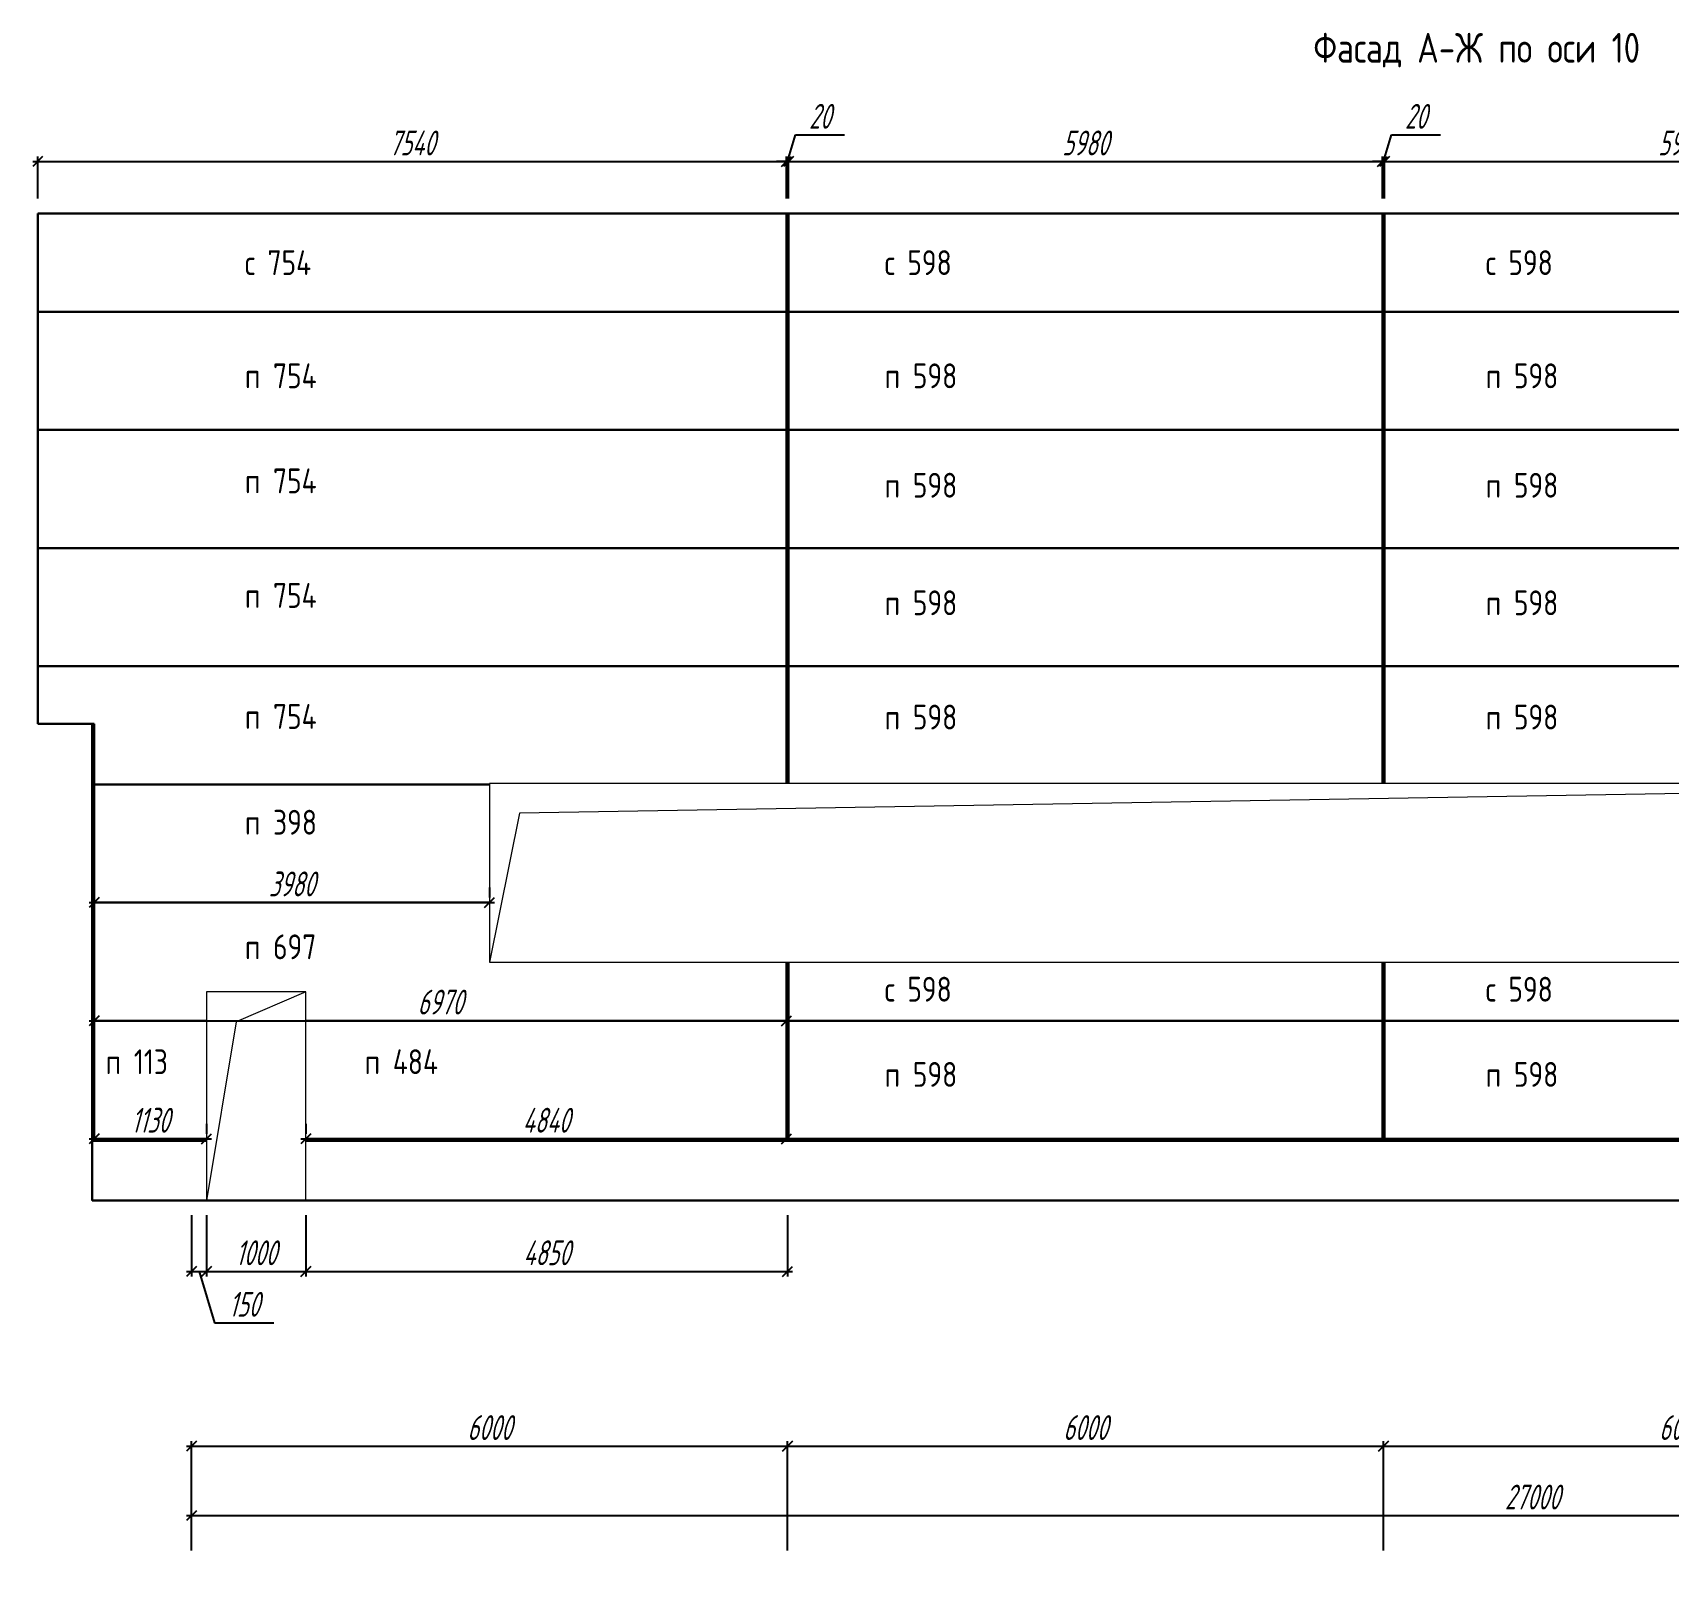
# Model space of a CAD drawing. Header units: millimetres. Extents: x -351329 to 406471, y -253833 to 111767.
# Drawn here: x -127703 to -111234, y -138755 to -123319 of the extents above; entities that cross this region are included whole.
import ezdxf

# ---------------------------------------------------------------- set-up
doc = ezdxf.new("R2010")
doc.units = ezdxf.units.MM
for name, color, linetype, lineweight in [('_Окна_двери', 131, 'Continuous', 15), ('_Оси', 90, 'Continuous', 13), ('_Размеры', 120, 'Continuous', 13), ('_Сендвичи', 230, 'Continuous', 30), ('_Стены', 7, 'Continuous', 30), ('_Текст', 141, 'Continuous', 20), ('выноска', 7, 'Continuous', 13), ('Нумерация', 91, 'Continuous', 30), ('Нумерация 1000', 50, 'Continuous', 35)]:
    doc.layers.add(name, color=color, linetype=linetype, lineweight=lineweight)
doc.styles.add('Museo sans', font='CS_Gost2304.shx')
doc.styles.add('СПДС_размеры', font='spdswin.shx', dxfattribs={"width": 0.8, "oblique": 15})
doc.dimstyles.new('СПДС', dxfattribs={"dimtxt": 2.5, "dimasz": 1, "dimexe": 0.5, "dimexo": 1.5, "dimtad": 1, "dimdec": 0, "dimtxsty": 'СПДС_размеры', "dimblk": 'OBLIQUE', "dimcen": 2.5, "dimdle": 0.5, "dimadec": 8, "dimazin": 0, "dimtfac": 1, "dimtdec": 0, "dimtix": 1, "dimtmove": 0, "dimatfit": 3, "dimfxl": 1, "dimarcsym": 0})

# ---------------------------------------------------------------- blocks, each defined once
blk = doc.blocks.new('_Oblique')
at = {"layer": 'выноска', "color": 0, "lineweight": -2}
blk.add_line((-0.5, -0.5), (0.5, 0.5), dxfattribs=at)
blk = doc.blocks.new('*D325')
at = {"layer": '_Оси', "color": 0, "lineweight": -2, "transparency": 16777216}
for p, q in [((-126153, -138255), (-99053, -138255)), ((-126103, -138605), (-126103, -138205)), ((-99103, -138605), (-99103, -138205))]:
    blk.add_line(p, q, dxfattribs=at)
at = {"layer": 'Defpoints', "color": 0, "transparency": 16777216}
for p in [(-99103, -138255), (-126103, -138755), (-99103, -138755)]:
    blk.add_point(p, dxfattribs=at)
at = {"layer": '_Оси', "color": 0, "lineweight": -2, "transparency": 16777216, "xscale": 100, "yscale": 100, "zscale": 100, "rotation": 180}
blk.add_blockref('_Oblique', (-126103, -138255), dxfattribs=at)
at = {"layer": '_Оси', "color": 0, "lineweight": -2, "transparency": 16777216, "xscale": 100, "yscale": 100, "zscale": 100}
blk.add_blockref('_Oblique', (-99103, -138255), dxfattribs=at)
at = {"layer": '_Оси', "color": 0, "lineweight": 25, "transparency": 16777216, "insert": (-112603, -138067.5), "char_height": 250, "attachment_point": 5, "style": 'СПДС_размеры'}
blk.add_mtext('27000', dxfattribs=at)
blk = doc.blocks.new('*D326')
at = {"layer": '_Оси', "color": 0, "lineweight": -2, "transparency": 16777216}
for p, q in [((-126103, -138605), (-126103, -137505)), ((-120103, -138605), (-120103, -137505)), ((-126153, -137555), (-120053, -137555))]:
    blk.add_line(p, q, dxfattribs=at)
at = {"layer": 'Defpoints', "color": 0, "transparency": 16777216}
for p in [(-120103, -137555), (-126103, -138755), (-120103, -138755)]:
    blk.add_point(p, dxfattribs=at)
at = {"layer": '_Оси', "color": 0, "lineweight": -2, "transparency": 16777216, "xscale": 100, "yscale": 100, "zscale": 100, "rotation": 180}
blk.add_blockref('_Oblique', (-126103, -137555), dxfattribs=at)
at = {"layer": '_Оси', "color": 0, "lineweight": -2, "transparency": 16777216, "xscale": 100, "yscale": 100, "zscale": 100}
blk.add_blockref('_Oblique', (-120103, -137555), dxfattribs=at)
at = {"layer": '_Оси', "color": 0, "lineweight": 25, "transparency": 16777216, "insert": (-123103, -137367.5), "char_height": 250, "attachment_point": 5, "style": 'СПДС_размеры'}
blk.add_mtext('6000', dxfattribs=at)
blk = doc.blocks.new('*D327')
at = {"layer": '_Оси', "color": 0, "lineweight": -2, "transparency": 16777216}
for p, q in [((-120103, -138605), (-120103, -137505)), ((-114103, -138605), (-114103, -137505)), ((-120153, -137555), (-114053, -137555))]:
    blk.add_line(p, q, dxfattribs=at)
at = {"layer": 'Defpoints', "color": 0, "transparency": 16777216}
for p in [(-114103, -137555), (-120103, -138755), (-114103, -138755)]:
    blk.add_point(p, dxfattribs=at)
at = {"layer": '_Оси', "color": 0, "lineweight": -2, "transparency": 16777216, "xscale": 100, "yscale": 100, "zscale": 100, "rotation": 180}
blk.add_blockref('_Oblique', (-120103, -137555), dxfattribs=at)
at = {"layer": '_Оси', "color": 0, "lineweight": -2, "transparency": 16777216, "xscale": 100, "yscale": 100, "zscale": 100}
blk.add_blockref('_Oblique', (-114103, -137555), dxfattribs=at)
at = {"layer": '_Оси', "color": 0, "lineweight": 25, "transparency": 16777216, "insert": (-117103, -137367.5), "char_height": 250, "attachment_point": 5, "style": 'СПДС_размеры'}
blk.add_mtext('6000', dxfattribs=at)
blk = doc.blocks.new('*D328')
at = {"layer": '_Оси', "color": 0, "lineweight": -2, "transparency": 16777216}
for p, q in [((-114103, -138605), (-114103, -137505)), ((-108103, -138605), (-108103, -137505)), ((-114153, -137555), (-108053, -137555))]:
    blk.add_line(p, q, dxfattribs=at)
at = {"layer": 'Defpoints', "color": 0, "transparency": 16777216}
for p in [(-108103, -137555), (-114103, -138755), (-108103, -138755)]:
    blk.add_point(p, dxfattribs=at)
at = {"layer": '_Оси', "color": 0, "lineweight": -2, "transparency": 16777216, "xscale": 100, "yscale": 100, "zscale": 100, "rotation": 180}
blk.add_blockref('_Oblique', (-114103, -137555), dxfattribs=at)
at = {"layer": '_Оси', "color": 0, "lineweight": -2, "transparency": 16777216, "xscale": 100, "yscale": 100, "zscale": 100}
blk.add_blockref('_Oblique', (-108103, -137555), dxfattribs=at)
at = {"layer": '_Оси', "color": 0, "lineweight": 25, "transparency": 16777216, "insert": (-111103, -137367.5), "char_height": 250, "attachment_point": 5, "style": 'СПДС_размеры'}
blk.add_mtext('6000', dxfattribs=at)
blk = doc.blocks.new('*U333')
at = {"color": 0, "ltscale": 100}
blk.add_lwpolyline([(0, 0), (18000, 0), (18000, 1800), (0, 1800)], close=True, dxfattribs=at)
blk.add_lwpolyline([(18000, 1800), (300, 1500), (0, 0)], dxfattribs=at)
blk = doc.blocks.new('*D334')
at = {"layer": '_Размеры', "color": 0, "lineweight": -2, "ltscale": 100, "transparency": 16777216}
for p, q in [((-127703, -124617), (-120063, -124617)), ((-127653, -124990), (-127653, -124567)), ((-120113, -124990), (-120113, -124567))]:
    blk.add_line(p, q, dxfattribs=at)
at = {"layer": 'Defpoints', "color": 0, "ltscale": 100, "transparency": 16777216}
for p in [(-120113, -124617), (-127653, -125140), (-120113, -125140)]:
    blk.add_point(p, dxfattribs=at)
at = {"layer": '_Размеры', "color": 0, "lineweight": -2, "ltscale": 100, "transparency": 16777216, "xscale": 100, "yscale": 100, "zscale": 100, "rotation": 180}
blk.add_blockref('_Oblique', (-127653, -124617), dxfattribs=at)
at = {"layer": '_Размеры', "color": 0, "lineweight": -2, "ltscale": 100, "transparency": 16777216, "xscale": 100, "yscale": 100, "zscale": 100}
blk.add_blockref('_Oblique', (-120113, -124617), dxfattribs=at)
at = {"layer": '_Размеры', "color": 0, "ltscale": 100, "transparency": 16777216, "insert": (-123883, -124429.5), "char_height": 250, "attachment_point": 5, "style": 'СПДС_размеры'}
blk.add_mtext('7540', dxfattribs=at)
blk = doc.blocks.new('*D335')
at = {"layer": '_Размеры', "color": 0, "lineweight": -2, "ltscale": 100, "transparency": 16777216}
for p, q in [((-120103, -124617), (-120022, -124348)), ((-120022, -124348), (-119529, -124348)), ((-120113, -124617), (-120213, -124617)), ((-120113, -124990), (-120113, -124567)), ((-120113, -124617), (-120093, -124617)), ((-120113, -124617), (-120093, -124617)), ((-120093, -124990), (-120093, -124567)), ((-120093, -124617), (-119993, -124617))]:
    blk.add_line(p, q, dxfattribs=at)
at = {"layer": 'Defpoints', "color": 0, "ltscale": 100, "transparency": 16777216}
for p in [(-120093, -124617), (-120113, -125140), (-120093, -125140)]:
    blk.add_point(p, dxfattribs=at)
at = {"layer": '_Размеры', "color": 0, "lineweight": -2, "ltscale": 100, "transparency": 16777216, "xscale": 100, "yscale": 100, "zscale": 100}
blk.add_blockref('_Oblique', (-120113, -124617), dxfattribs=at)
at = {"layer": '_Размеры', "color": 0, "lineweight": -2, "ltscale": 100, "transparency": 16777216, "xscale": 100, "yscale": 100, "zscale": 100, "rotation": 180}
blk.add_blockref('_Oblique', (-120093, -124617), dxfattribs=at)
at = {"layer": '_Размеры', "color": 0, "ltscale": 100, "transparency": 16777216, "insert": (-119776, -124161), "char_height": 250, "attachment_point": 5, "style": 'СПДС_размеры'}
blk.add_mtext('20', dxfattribs=at)
blk = doc.blocks.new('*D336')
at = {"layer": '_Размеры', "color": 0, "lineweight": -2, "ltscale": 100, "transparency": 16777216}
for p, q in [((-120143, -124617), (-114063, -124617)), ((-120093, -124990), (-120093, -124567)), ((-114113, -124990), (-114113, -124567))]:
    blk.add_line(p, q, dxfattribs=at)
at = {"layer": 'Defpoints', "color": 0, "ltscale": 100, "transparency": 16777216}
for p in [(-114113, -124617), (-120093, -125140), (-114113, -125140)]:
    blk.add_point(p, dxfattribs=at)
at = {"layer": '_Размеры', "color": 0, "lineweight": -2, "ltscale": 100, "transparency": 16777216, "xscale": 100, "yscale": 100, "zscale": 100, "rotation": 180}
blk.add_blockref('_Oblique', (-120093, -124617), dxfattribs=at)
at = {"layer": '_Размеры', "color": 0, "lineweight": -2, "ltscale": 100, "transparency": 16777216, "xscale": 100, "yscale": 100, "zscale": 100}
blk.add_blockref('_Oblique', (-114113, -124617), dxfattribs=at)
at = {"layer": '_Размеры', "color": 0, "ltscale": 100, "transparency": 16777216, "insert": (-117103, -124429.5), "char_height": 250, "attachment_point": 5, "style": 'СПДС_размеры'}
blk.add_mtext('5980', dxfattribs=at)
blk = doc.blocks.new('*D337')
at = {"layer": '_Размеры', "color": 0, "lineweight": -2, "ltscale": 100, "transparency": 16777216}
for p, q in [((-114103, -124617), (-114022, -124348)), ((-114022, -124348), (-113529, -124348)), ((-114113, -124617), (-114213, -124617)), ((-114113, -124990), (-114113, -124567)), ((-114113, -124617), (-114093, -124617)), ((-114113, -124617), (-114093, -124617)), ((-114093, -124990), (-114093, -124567)), ((-114093, -124617), (-113993, -124617))]:
    blk.add_line(p, q, dxfattribs=at)
at = {"layer": 'Defpoints', "color": 0, "ltscale": 100, "transparency": 16777216}
for p in [(-114093, -124617), (-114113, -125140), (-114093, -125140)]:
    blk.add_point(p, dxfattribs=at)
at = {"layer": '_Размеры', "color": 0, "lineweight": -2, "ltscale": 100, "transparency": 16777216, "xscale": 100, "yscale": 100, "zscale": 100}
blk.add_blockref('_Oblique', (-114113, -124617), dxfattribs=at)
at = {"layer": '_Размеры', "color": 0, "lineweight": -2, "ltscale": 100, "transparency": 16777216, "xscale": 100, "yscale": 100, "zscale": 100, "rotation": 180}
blk.add_blockref('_Oblique', (-114093, -124617), dxfattribs=at)
at = {"layer": '_Размеры', "color": 0, "ltscale": 100, "transparency": 16777216, "insert": (-113776, -124161), "char_height": 250, "attachment_point": 5, "style": 'СПДС_размеры'}
blk.add_mtext('20', dxfattribs=at)
blk = doc.blocks.new('*D338')
at = {"layer": '_Размеры', "color": 0, "lineweight": -2, "ltscale": 100, "transparency": 16777216}
for p, q in [((-114143, -124617), (-108063, -124617)), ((-114093, -124990), (-114093, -124567)), ((-108113, -124990), (-108113, -124567))]:
    blk.add_line(p, q, dxfattribs=at)
at = {"layer": 'Defpoints', "color": 0, "ltscale": 100, "transparency": 16777216}
for p in [(-108113, -124617), (-114093, -125140), (-108113, -125140)]:
    blk.add_point(p, dxfattribs=at)
at = {"layer": '_Размеры', "color": 0, "lineweight": -2, "ltscale": 100, "transparency": 16777216, "xscale": 100, "yscale": 100, "zscale": 100, "rotation": 180}
blk.add_blockref('_Oblique', (-114093, -124617), dxfattribs=at)
at = {"layer": '_Размеры', "color": 0, "lineweight": -2, "ltscale": 100, "transparency": 16777216, "xscale": 100, "yscale": 100, "zscale": 100}
blk.add_blockref('_Oblique', (-108113, -124617), dxfattribs=at)
at = {"layer": '_Размеры', "color": 0, "ltscale": 100, "transparency": 16777216, "insert": (-111103, -124429.5), "char_height": 250, "attachment_point": 5, "style": 'СПДС_размеры'}
blk.add_mtext('5980', dxfattribs=at)
blk = doc.blocks.new('*D354')
at = {"layer": '_Размеры', "color": 0, "lineweight": -2, "ltscale": 100, "transparency": 16777216}
for p, q in [((-127083, -131930), (-127083, -132030)), ((-123103, -131930), (-123103, -132030)), ((-127133, -132080), (-123053, -132080))]:
    blk.add_line(p, q, dxfattribs=at)
at = {"layer": 'Defpoints', "color": 0, "ltscale": 100, "transparency": 16777216}
for p in [(-127083, -132080), (-123103, -132080), (-123103, -132080)]:
    blk.add_point(p, dxfattribs=at)
at = {"layer": '_Размеры', "color": 0, "lineweight": -2, "ltscale": 100, "transparency": 16777216, "xscale": 100, "yscale": 100, "zscale": 100, "rotation": 180}
blk.add_blockref('_Oblique', (-127083, -132080), dxfattribs=at)
at = {"layer": '_Размеры', "color": 0, "lineweight": -2, "ltscale": 100, "transparency": 16777216, "xscale": 100, "yscale": 100, "zscale": 100}
blk.add_blockref('_Oblique', (-123103, -132080), dxfattribs=at)
at = {"layer": '_Размеры', "color": 0, "ltscale": 100, "transparency": 16777216, "insert": (-125093, -131892.5), "char_height": 250, "attachment_point": 5, "style": 'СПДС_размеры'}
blk.add_mtext('3980', dxfattribs=at)
blk = doc.blocks.new('*U356')
at = {"color": 0, "ltscale": 100}
blk.add_lwpolyline([(0, 0), (1000, 0), (1000, 2100), (0, 2100)], close=True, dxfattribs=at)
blk.add_lwpolyline([(1000, 2100), (300, 1800), (0, 0)], dxfattribs=at)
blk = doc.blocks.new('*D357')
at = {"layer": '_Размеры', "color": 0, "lineweight": -2, "ltscale": 100, "transparency": 16777216}
for p, q in [((-127083, -134310), (-127083, -134410)), ((-125953, -134310), (-125953, -134410)), ((-127133, -134460), (-125903, -134460))]:
    blk.add_line(p, q, dxfattribs=at)
at = {"layer": 'Defpoints', "color": 0, "ltscale": 100, "transparency": 16777216}
for p in [(-127083, -134460), (-125953, -134460), (-125953, -134460)]:
    blk.add_point(p, dxfattribs=at)
at = {"layer": '_Размеры', "color": 0, "lineweight": -2, "ltscale": 100, "transparency": 16777216, "xscale": 100, "yscale": 100, "zscale": 100, "rotation": 180}
blk.add_blockref('_Oblique', (-127083, -134460), dxfattribs=at)
at = {"layer": '_Размеры', "color": 0, "lineweight": -2, "ltscale": 100, "transparency": 16777216, "xscale": 100, "yscale": 100, "zscale": 100}
blk.add_blockref('_Oblique', (-125953, -134460), dxfattribs=at)
at = {"layer": '_Размеры', "color": 0, "ltscale": 100, "transparency": 16777216, "insert": (-126518, -134272.5), "char_height": 250, "attachment_point": 5, "style": 'СПДС_размеры'}
blk.add_mtext('1130', dxfattribs=at)
blk = doc.blocks.new('*D358')
at = {"layer": '_Размеры', "color": 0, "lineweight": -2, "ltscale": 100, "transparency": 16777216}
for p, q in [((-124953, -134310), (-124953, -134410)), ((-120113, -134310), (-120113, -134410)), ((-125003, -134460), (-120063, -134460))]:
    blk.add_line(p, q, dxfattribs=at)
at = {"layer": 'Defpoints', "color": 0, "ltscale": 100, "transparency": 16777216}
for p in [(-124953, -134460), (-120113, -134460), (-120113, -134460)]:
    blk.add_point(p, dxfattribs=at)
at = {"layer": '_Размеры', "color": 0, "lineweight": -2, "ltscale": 100, "transparency": 16777216, "xscale": 100, "yscale": 100, "zscale": 100, "rotation": 180}
blk.add_blockref('_Oblique', (-124953, -134460), dxfattribs=at)
at = {"layer": '_Размеры', "color": 0, "lineweight": -2, "ltscale": 100, "transparency": 16777216, "xscale": 100, "yscale": 100, "zscale": 100}
blk.add_blockref('_Oblique', (-120113, -134460), dxfattribs=at)
at = {"layer": '_Размеры', "color": 0, "ltscale": 100, "transparency": 16777216, "insert": (-122533, -134272.5), "char_height": 250, "attachment_point": 5, "style": 'СПДС_размеры'}
blk.add_mtext('4840', dxfattribs=at)
blk = doc.blocks.new('*D359')
at = {"layer": '_Размеры', "color": 0, "lineweight": -2, "ltscale": 100, "transparency": 16777216}
for p, q in [((-126103, -135230), (-126103, -135845)), ((-125953, -135230), (-125953, -135845)), ((-126153, -135795), (-125903, -135795)), ((-126028, -135795), (-125872, -136314)), ((-125872, -136314), (-125274, -136314))]:
    blk.add_line(p, q, dxfattribs=at)
at = {"layer": 'Defpoints', "color": 0, "ltscale": 100, "transparency": 16777216}
for p in [(-126103, -135080), (-125953, -135080), (-125953, -135795)]:
    blk.add_point(p, dxfattribs=at)
at = {"layer": '_Размеры', "color": 0, "lineweight": -2, "ltscale": 100, "transparency": 16777216, "xscale": 100, "yscale": 100, "zscale": 100, "rotation": 180}
blk.add_blockref('_Oblique', (-126103, -135795), dxfattribs=at)
at = {"layer": '_Размеры', "color": 0, "lineweight": -2, "ltscale": 100, "transparency": 16777216, "xscale": 100, "yscale": 100, "zscale": 100}
blk.add_blockref('_Oblique', (-125953, -135795), dxfattribs=at)
at = {"layer": '_Размеры', "color": 0, "ltscale": 100, "transparency": 16777216, "insert": (-125573, -136126), "char_height": 250, "attachment_point": 5, "style": 'СПДС_размеры'}
blk.add_mtext('150', dxfattribs=at)
blk = doc.blocks.new('*D360')
at = {"layer": '_Размеры', "color": 0, "lineweight": -2, "ltscale": 100, "transparency": 16777216}
for p, q in [((-125953, -135230), (-125953, -135845)), ((-124953, -135230), (-124953, -135845)), ((-126003, -135795), (-124903, -135795))]:
    blk.add_line(p, q, dxfattribs=at)
at = {"layer": 'Defpoints', "color": 0, "ltscale": 100, "transparency": 16777216}
for p in [(-125953, -135080), (-124953, -135080), (-124953, -135795)]:
    blk.add_point(p, dxfattribs=at)
at = {"layer": '_Размеры', "color": 0, "lineweight": -2, "ltscale": 100, "transparency": 16777216, "xscale": 100, "yscale": 100, "zscale": 100, "rotation": 180}
blk.add_blockref('_Oblique', (-125953, -135795), dxfattribs=at)
at = {"layer": '_Размеры', "color": 0, "lineweight": -2, "ltscale": 100, "transparency": 16777216, "xscale": 100, "yscale": 100, "zscale": 100}
blk.add_blockref('_Oblique', (-124953, -135795), dxfattribs=at)
at = {"layer": '_Размеры', "color": 0, "ltscale": 100, "transparency": 16777216, "insert": (-125453, -135607.5), "char_height": 250, "attachment_point": 5, "style": 'СПДС_размеры'}
blk.add_mtext('1000', dxfattribs=at)
blk = doc.blocks.new('*D361')
at = {"layer": '_Размеры', "color": 0, "lineweight": -2, "ltscale": 100, "transparency": 16777216}
for p, q in [((-124953, -135230), (-124953, -135845)), ((-120103, -135230), (-120103, -135845)), ((-125003, -135795), (-120053, -135795))]:
    blk.add_line(p, q, dxfattribs=at)
at = {"layer": 'Defpoints', "color": 0, "ltscale": 100, "transparency": 16777216}
for p in [(-124953, -135080), (-120103, -135080), (-120103, -135795)]:
    blk.add_point(p, dxfattribs=at)
at = {"layer": '_Размеры', "color": 0, "lineweight": -2, "ltscale": 100, "transparency": 16777216, "xscale": 100, "yscale": 100, "zscale": 100, "rotation": 180}
blk.add_blockref('_Oblique', (-124953, -135795), dxfattribs=at)
at = {"layer": '_Размеры', "color": 0, "lineweight": -2, "ltscale": 100, "transparency": 16777216, "xscale": 100, "yscale": 100, "zscale": 100}
blk.add_blockref('_Oblique', (-120103, -135795), dxfattribs=at)
at = {"layer": '_Размеры', "color": 0, "ltscale": 100, "transparency": 16777216, "insert": (-122528, -135607.5), "char_height": 250, "attachment_point": 5, "style": 'СПДС_размеры'}
blk.add_mtext('4850', dxfattribs=at)
blk = doc.blocks.new('*D672')
at = {"layer": '_Размеры', "color": 0, "lineweight": -2, "ltscale": 100, "transparency": 16777216}
for p, q in [((-127083, -133120), (-127083, -133220)), ((-120113, -133120), (-120113, -133220)), ((-127133, -133270), (-120063, -133270))]:
    blk.add_line(p, q, dxfattribs=at)
at = {"layer": 'Defpoints', "color": 0, "ltscale": 100, "transparency": 16777216}
for p in [(-127083, -133270), (-120113, -133270), (-120113, -133270)]:
    blk.add_point(p, dxfattribs=at)
at = {"layer": '_Размеры', "color": 0, "lineweight": -2, "ltscale": 100, "transparency": 16777216, "xscale": 100, "yscale": 100, "zscale": 100, "rotation": 180}
blk.add_blockref('_Oblique', (-127083, -133270), dxfattribs=at)
at = {"layer": '_Размеры', "color": 0, "lineweight": -2, "ltscale": 100, "transparency": 16777216, "xscale": 100, "yscale": 100, "zscale": 100}
blk.add_blockref('_Oblique', (-120113, -133270), dxfattribs=at)
at = {"layer": '_Размеры', "color": 0, "ltscale": 100, "transparency": 16777216, "insert": (-123598, -133082.5), "char_height": 250, "attachment_point": 5, "style": 'СПДС_размеры'}
blk.add_mtext('6970', dxfattribs=at)

msp = doc.modelspace()

# ---------------------------------------------------------------- linework, layer by layer
at = {"layer": '_Сендвичи', "ltscale": 100}
for p, q in [((-127653, -125140), (-127653, -130280)), ((-127653, -125140), (-98758, -125140)), ((-120113, -125140), (-120113, -130880)), ((-120093, -125140), (-120093, -130880)), ((-114113, -125140), (-114113, -130880)), ((-114093, -125140), (-114093, -130880)), ((-127653, -126130), (-98758, -126130)), ((-127653, -127320), (-98758, -127320)), ((-127653, -128510), (-98758, -128510)), ((-127653, -129700), (-98758, -129700)), ((-127653, -130280), (-127083, -130280)), ((-127083, -130280), (-127083, -134460)), ((-127083, -130890), (-123103, -130890)), ((-127083, -132080), (-123103, -132080)), ((-120113, -132680), (-120113, -134460)), ((-120093, -132680), (-120093, -134460)), ((-114113, -132680), (-114113, -134460)), ((-114093, -132680), (-114093, -134460)), ((-127083, -133270), (-125953, -133270)), ((-124953, -133270), (-98758, -133270)), ((-127083, -134460), (-125953, -134460)), ((-124953, -134460), (-98758, -134460))]:
    msp.add_line(p, q, dxfattribs=at)
at = {"layer": '_Стены', "ltscale": 100}
msp.add_line((-127103, -130280), (-127103, -135080), dxfattribs=at)
msp.add_lwpolyline([(-125953, -134480), (-127103, -134480), (-127103, -135080), (-98603, -135080), (-98603, -134480), (-124953, -134480)], dxfattribs=at)

# ---------------------------------------------------------------- block references
at = {"layer": '_Окна_двери', "ltscale": 100}
for name, p in [('*U333', (-123103, -132680)), ('*U356', (-125953, -135080))]:
    msp.add_blockref(name, p, dxfattribs=at)

# ---------------------------------------------------------------- texts
at = {"layer": '_Текст', "linetype": 'Continuous', "ltscale": 100, "style": 'Museo sans'}
msp.add_text('Фасад А-Ж по оси 10', height=300, dxfattribs=at).set_placement((-114808, -123621))
at = {"layer": 'Нумерация', "linetype": 'Continuous', "ltscale": 100, "style": 'Museo sans'}
for s, p in [('п 754', (-125567, -126900)), ('п 598', (-119125, -126900)), ('п 598', (-113073, -126900)), ('п 754', (-125567, -127958)), ('п 598', (-119125, -128002)), ('п 598', (-113073, -128002)), ('п 754', (-125567, -129112)), ('п 598', (-119125, -129186)), ('п 598', (-113073, -129186)), ('п 754', (-125567, -130331)), ('п 598', (-119125, -130337)), ('п 598', (-113073, -130337)), ('п 398', (-125567, -131396)), ('п 697', (-125567, -132651)), ('п 113', (-126969, -133808)), ('п 484', (-124361, -133808)), ('п 598', (-119125, -133936)), ('п 598', (-113073, -133936))]:
    msp.add_text(s, height=250, dxfattribs=at).set_placement(p)
at = {"layer": 'Нумерация 1000', "linetype": 'Continuous', "ltscale": 100, "style": 'Museo sans'}
for s, p in [('с 754', (-125567, -125760)), ('с 598', (-119125, -125760)), ('с 598', (-113073, -125760)), ('с 598', (-119125, -133078)), ('с 598', (-113073, -133078))]:
    msp.add_text(s, height=250, dxfattribs=at).set_placement(p)

# ---------------------------------------------------------------- dimensions: what is measured, and where the dimension line sits
at = {"layer": '_Оси', "lineweight": 25}
for base, p1, p2, picture, middle in [((-120103, -137555), (-126103, -138755), (-120103, -138755), '*D326', (-123103, -137367.5)), ((-114103, -137555), (-120103, -138755), (-114103, -138755), '*D327', (-117103, -137367.5)), ((-108103, -137555), (-114103, -138755), (-108103, -138755), '*D328', (-111103, -137367.5)), ((-99103, -138255), (-126103, -138755), (-99103, -138755), '*D325', (-112603, -138067.5))]:
    dim = msp.add_linear_dim(base=base, p1=p1, p2=p2, angle=180, dimstyle='СПДС', override={"dimscale": 100}, dxfattribs=at)
    dim.commit()
    dim.dimension.update_dxf_attribs({"geometry": picture, "text_midpoint": middle})
at = {"layer": '_Размеры', "ltscale": 100}
for base, p1, p2, picture, middle in [((-120093, -124617), (-120113, -125140), (-120093, -125140), '*D335', (-119959.9, -124160.8)), ((-114093, -124617), (-114113, -125140), (-114093, -125140), '*D337', (-113959.9, -124160.8)), ((-120113, -124617), (-127653, -125140), (-120113, -125140), '*D334', (-123883, -124429.5)), ((-114113, -124617), (-120093, -125140), (-114113, -125140), '*D336', (-117103, -124429.5)), ((-108113, -124617), (-114093, -125140), (-108113, -125140), '*D338', (-111103, -124429.5)), ((-123103, -132080), (-127083, -132080), (-123103, -132080), '*D354', (-125093, -131892.5)), ((-120113, -133270), (-127083, -133270), (-120113, -133270), '*D672', (-123598, -133082.5)), ((-125953, -134460), (-127083, -134460), (-125953, -134460), '*D357', (-126518, -134272.5)), ((-120113, -134460), (-124953, -134460), (-120113, -134460), '*D358', (-122533, -134272.5)), ((-125953, -135795), (-126103, -135080), (-125953, -135080), '*D359', (-125809.9, -136126.2)), ((-124953, -135795), (-125953, -135080), (-124953, -135080), '*D360', (-125453, -135607.5)), ((-120103, -135795), (-124953, -135080), (-120103, -135080), '*D361', (-122528, -135607.5))]:
    dim = msp.add_linear_dim(base=base, p1=p1, p2=p2, dimstyle='СПДС', override={"dimscale": 100, "dimtix": 0, "dimtmove": 1}, dxfattribs=at)
    dim.commit()
    dim.dimension.update_dxf_attribs({"geometry": picture, "text_midpoint": middle})

doc.saveas('drawing.dxf')
